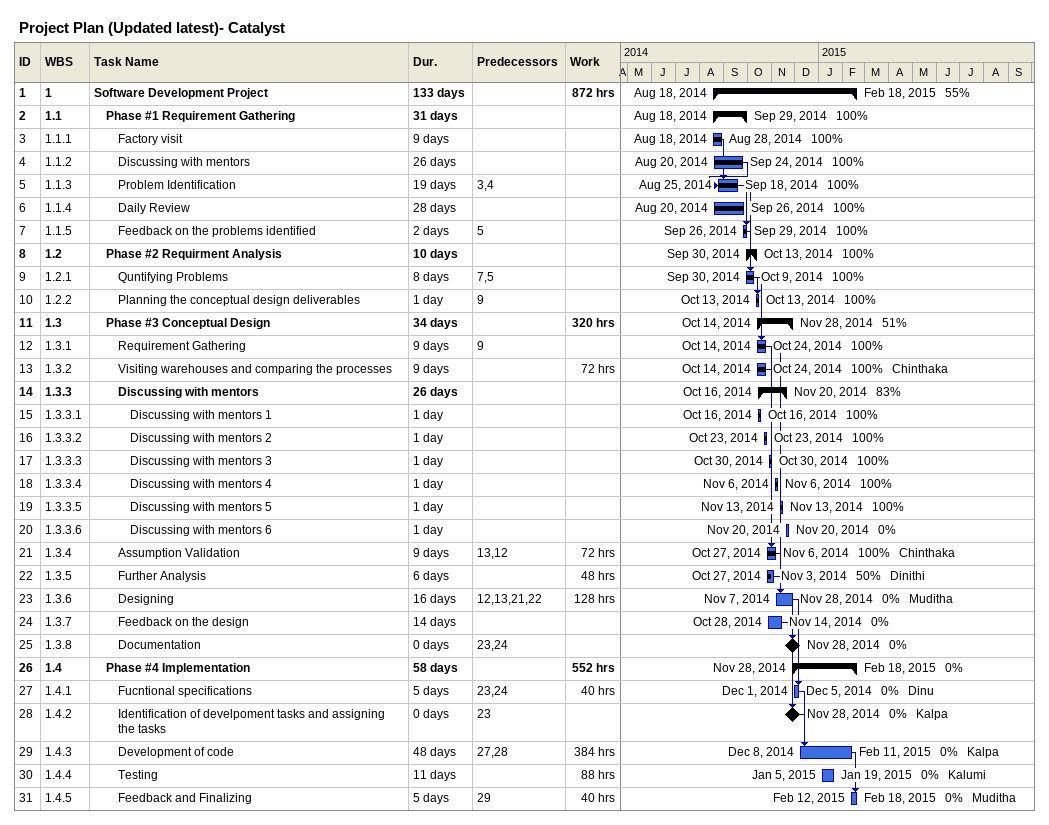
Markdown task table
Project Plan (Updated latest)- Catalyst

| ID | WBS | Task | Duration | Start | Finish | Predecessors | Resources | % complete | Work (h) |
|---|---|---|---|---|---|---|---|---|---|
| 1 | 1 | **Software Development Project** | 133d | 2014-08-18 | 2015-02-18 |  |  | 55 | 872 |
| 2 | 1.1 | **Phase #1 Requirement Gathering** | 31d | 2014-08-18 | 2014-09-29 |  |  | 100 |  |
| 3 | 1.1.1 | Factory visit | 9d | 2014-08-18 | 2014-08-28 |  |  | 100 |  |
| 4 | 1.1.2 | Discussing with mentors | 26d | 2014-08-20 | 2014-09-24 |  |  | 100 |  |
| 5 | 1.1.3 | Problem Identification | 19d | 2014-08-25 | 2014-09-18 | 3, 4 |  | 100 |  |
| 6 | 1.1.4 | Daily Review | 28d | 2014-08-20 | 2014-09-26 |  |  | 100 |  |
| 7 | 1.1.5 | Feedback on the problems identified | 2d | 2014-09-26 | 2014-09-29 | 5 |  | 100 |  |
| 8 | 1.2 | **Phase #2 Requirment Analysis** | 10d | 2014-09-30 | 2014-10-13 |  |  | 100 |  |
| 9 | 1.2.1 | Quntifying Problems | 8d | 2014-09-30 | 2014-10-09 | 7, 5 |  | 100 |  |
| 10 | 1.2.2 | Planning the conceptual design deliverables | 1d | 2014-10-13 | 2014-10-13 | 9 |  | 100 |  |
| 11 | 1.3 | **Phase #3 Conceptual Design** | 34d | 2014-10-14 | 2014-11-28 |  |  | 51 | 320 |
| 12 | 1.3.1 | Requirement Gathering | 9d | 2014-10-14 | 2014-10-24 | 9 |  | 100 |  |
| 13 | 1.3.2 | Visiting warehouses and comparing the processes | 9d | 2014-10-14 | 2014-10-24 |  | Chinthaka | 100 | 72 |
| 14 | 1.3.3 | **Discussing with mentors** | 26d | 2014-10-16 | 2014-11-20 |  |  | 83 |  |
| 15 | 1.3.3.1 | Discussing with mentors 1 | 1d | 2014-10-16 | 2014-10-16 |  |  | 100 |  |
| 16 | 1.3.3.2 | Discussing with mentors 2 | 1d | 2014-10-23 | 2014-10-23 |  |  | 100 |  |
| 17 | 1.3.3.3 | Discussing with mentors 3 | 1d | 2014-10-30 | 2014-10-30 |  |  | 100 |  |
| 18 | 1.3.3.4 | Discussing with mentors 4 | 1d | 2014-11-06 | 2014-11-06 |  |  | 100 |  |
| 19 | 1.3.3.5 | Discussing with mentors 5 | 1d | 2014-11-13 | 2014-11-13 |  |  | 100 |  |
| 20 | 1.3.3.6 | Discussing with mentors 6 | 1d | 2014-11-20 | 2014-11-20 |  |  | 0 |  |
| 21 | 1.3.4 | Assumption Validation | 9d | 2014-10-27 | 2014-11-06 | 13, 12 | Chinthaka | 100 | 72 |
| 22 | 1.3.5 | Further Analysis | 6d | 2014-10-27 | 2014-11-03 |  | Dinithi | 50 | 48 |
| 23 | 1.3.6 | Designing | 16d | 2014-11-07 | 2014-11-28 | 12, 13, 21, 22 | Muditha | 0 | 128 |
| 24 | 1.3.7 | Feedback on the design | 14d | 2014-10-28 | 2014-11-14 |  |  | 0 |  |
| 25 | 1.3.8 | Documentation | 0d | 2014-11-28 | 2014-11-28 | 23, 24 |  | 0 |  |
| 26 | 1.4 | **Phase #4 Implementation** | 58d | 2014-11-28 | 2015-02-18 |  |  | 0 | 552 |
| 27 | 1.4.1 | Fucntional specifications | 5d | 2014-12-01 | 2014-12-05 | 23, 24 | Dinu | 0 | 40 |
| 28 | 1.4.2 | Identification of develpoment tasks and assigning the tasks | 0d | 2014-11-28 | 2014-11-28 | 23 | Kalpa | 0 |  |
| 29 | 1.4.3 | Development of code | 48d | 2014-12-08 | 2015-02-11 | 27, 28 | Kalpa | 0 | 384 |
| 30 | 1.4.4 | Testing | 11d | 2015-01-05 | 2015-01-19 |  | Kalumi | 0 | 88 |
| 31 | 1.4.5 | Feedback and Finalizing | 5d | 2015-02-12 | 2015-02-18 | 29 | Muditha | 0 | 40 |
